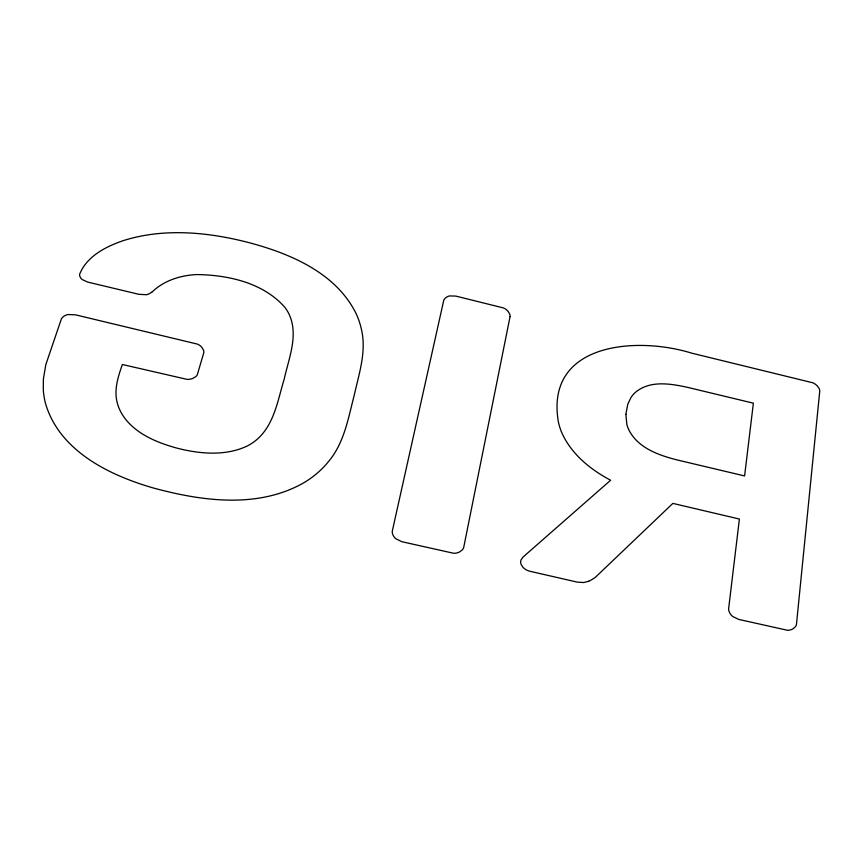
<?xml version="1.0" encoding="UTF-8"?>
<svg xmlns="http://www.w3.org/2000/svg" width="863" height="863" viewBox="0 0 863 863"><rect width="100%" height="100%" fill="white"/><g stroke="black" fill="none" stroke-linecap="round" stroke-linejoin="round"><path stroke-width="1.29" d="M152.384 291.748C164.197 280.41 180.712 275.297 196.807 274.563C228.404 274.963 263.625 282.848 285.114 307.638A44.693 40.766 1.2 0 1 289.375 314.844C298.598 335.707 288.771 358.177 284.261 378.922C277.562 400.691 274.132 426.246 254.941 441.133A47.141 43.797 -4.4 0 1 246.937 446.149C227.951 455.049 206.009 454.294 185.901 450.206A161.122 145.534 0.1 0 1 175.966 447.854C157.39 442.633 138.166 434.801 125.685 419.418A56.289 51.586 -7.5 0 1 119.385 409.008A45.836 41.974 -8.4 0 1 116.904 401.392C114.045 388.868 118.317 376.214 122.352 364.499L187.131 379.386A13.182 12.05 -5.1 0 0 192.719 378.436L195.448 376.883A8.145 7.454 -5.2 0 0 197.303 374.715L203.83 352.568A8.08 7.368 -3.8 0 0 203.398 349.893L201.877 347.39A13.128 11.963 -4.2 0 0 197.595 344.154L75.523 314.833L68.091 314.531A10.874 9.633 -9.7 0 0 64.984 315.61L64.099 316.117A8.652 7.659 -9.7 0 0 61.413 318.835L45.815 364.65L43.377 379.137L43.29 389.774A87.195 79.191 -9.8 0 0 45.545 403.604C59.493 450.885 108.954 475.103 152.859 487.854C201.726 501.198 258.253 509.008 304.251 482.525A97.195 90.583 -1.6 0 0 313.485 476.214L316.365 473.906A92.47 86.278 -1.5 0 0 328.986 460.971C344.294 442.503 348.188 418.318 354.1 395.815C358.868 374.1 366.699 351.834 361.446 329.439A87.098 79.946 3.2 0 0 356.279 313.981C336.279 272.956 290.453 253.646 248.738 242.568A378.264 355.319 -27 0 0 234.855 239.267C198.393 231.349 159.45 229.191 123.463 240.572C106.084 246.484 86.915 256.117 79.676 274.121A5.502 4.822 -6.8 0 0 79.687 275.89L80.68 277.962A9.914 8.706 -6.5 0 0 82.255 279.569L87.551 282.05L138.889 294.315L146.688 294.725A15.232 13.528 -4.2 0 0 152.33 291.705M588.728 581.274L583.668 582.536L577.293 582.126L529.817 571.241A12.999 12.33 45 0 1 522.967 567.304L521.015 564.175A6.451 6.127 45.2 0 1 520.669 561.705L520.777 560.864A5.556 5.275 45.2 0 1 521.047 559.914L523.032 557.067L610.637 480.227C590.486 469.612 571.543 454.24 561.953 433.086A60.334 54.703 35.5 0 1 558.318 421.629C545.028 342.32 637.369 336.192 691.684 353.15L812.935 382.816A12.384 10.636 40.7 0 1 817.239 385.88L818.976 388.274A7.638 6.548 40.7 0 1 819.785 390.82L796.463 624.337A7.702 6.796 54 0 1 795.406 626.732L792.989 628.857A13.474 11.909 53.7 0 1 787.455 630.27L738.717 619.407L732.709 616.484A10.939 9.795 53.2 0 1 731.112 614.92A11.597 10.388 53.1 0 1 730.443 614.068L729.429 612.309A8.145 7.292 53.2 0 1 728.631 608.663L739.397 519.041L672.86 503.399L595.578 577.11A39.169 36.678 45.1 0 1 588.706 581.231M625.858 414.413L626.851 424.391A31.446 28.263 37.7 0 0 628.9 430.001C638.156 448.307 659.375 455.513 677.984 460.141L744.596 475.934L753.377 403.183L688.253 387.519C671.295 383.765 650.724 380.054 635.988 391.856A32.675 29.32 37.5 0 0 631.09 397.336L627.768 404.175L625.858 414.413M510.065 316.592L463.701 547.466A7.53 7.26 36.1 0 1 462.363 549.839L459.623 551.921A13.182 12.718 34.9 0 1 453.679 553.28L401.921 541.727L395.869 538.782A10.744 10.432 23.4 0 1 394.337 537.207A11.392 11.057 23.5 0 1 393.722 536.355L392.816 534.607A7.994 7.767 22.9 0 1 392.32 530.982L443.69 300.551A7.422 6.721 18.8 0 1 445.179 298.21L446.905 296.948A10.626 9.633 19 0 1 448.199 296.343A10.022 9.083 19 0 1 449.623 295.933L455.815 296.085L503.582 307.972A12.298 11.122 22.9 0 1 508.156 311.435L509.742 314.175A7.001 6.332 23.2 0 1 510.065 316.592"/></g></svg>
